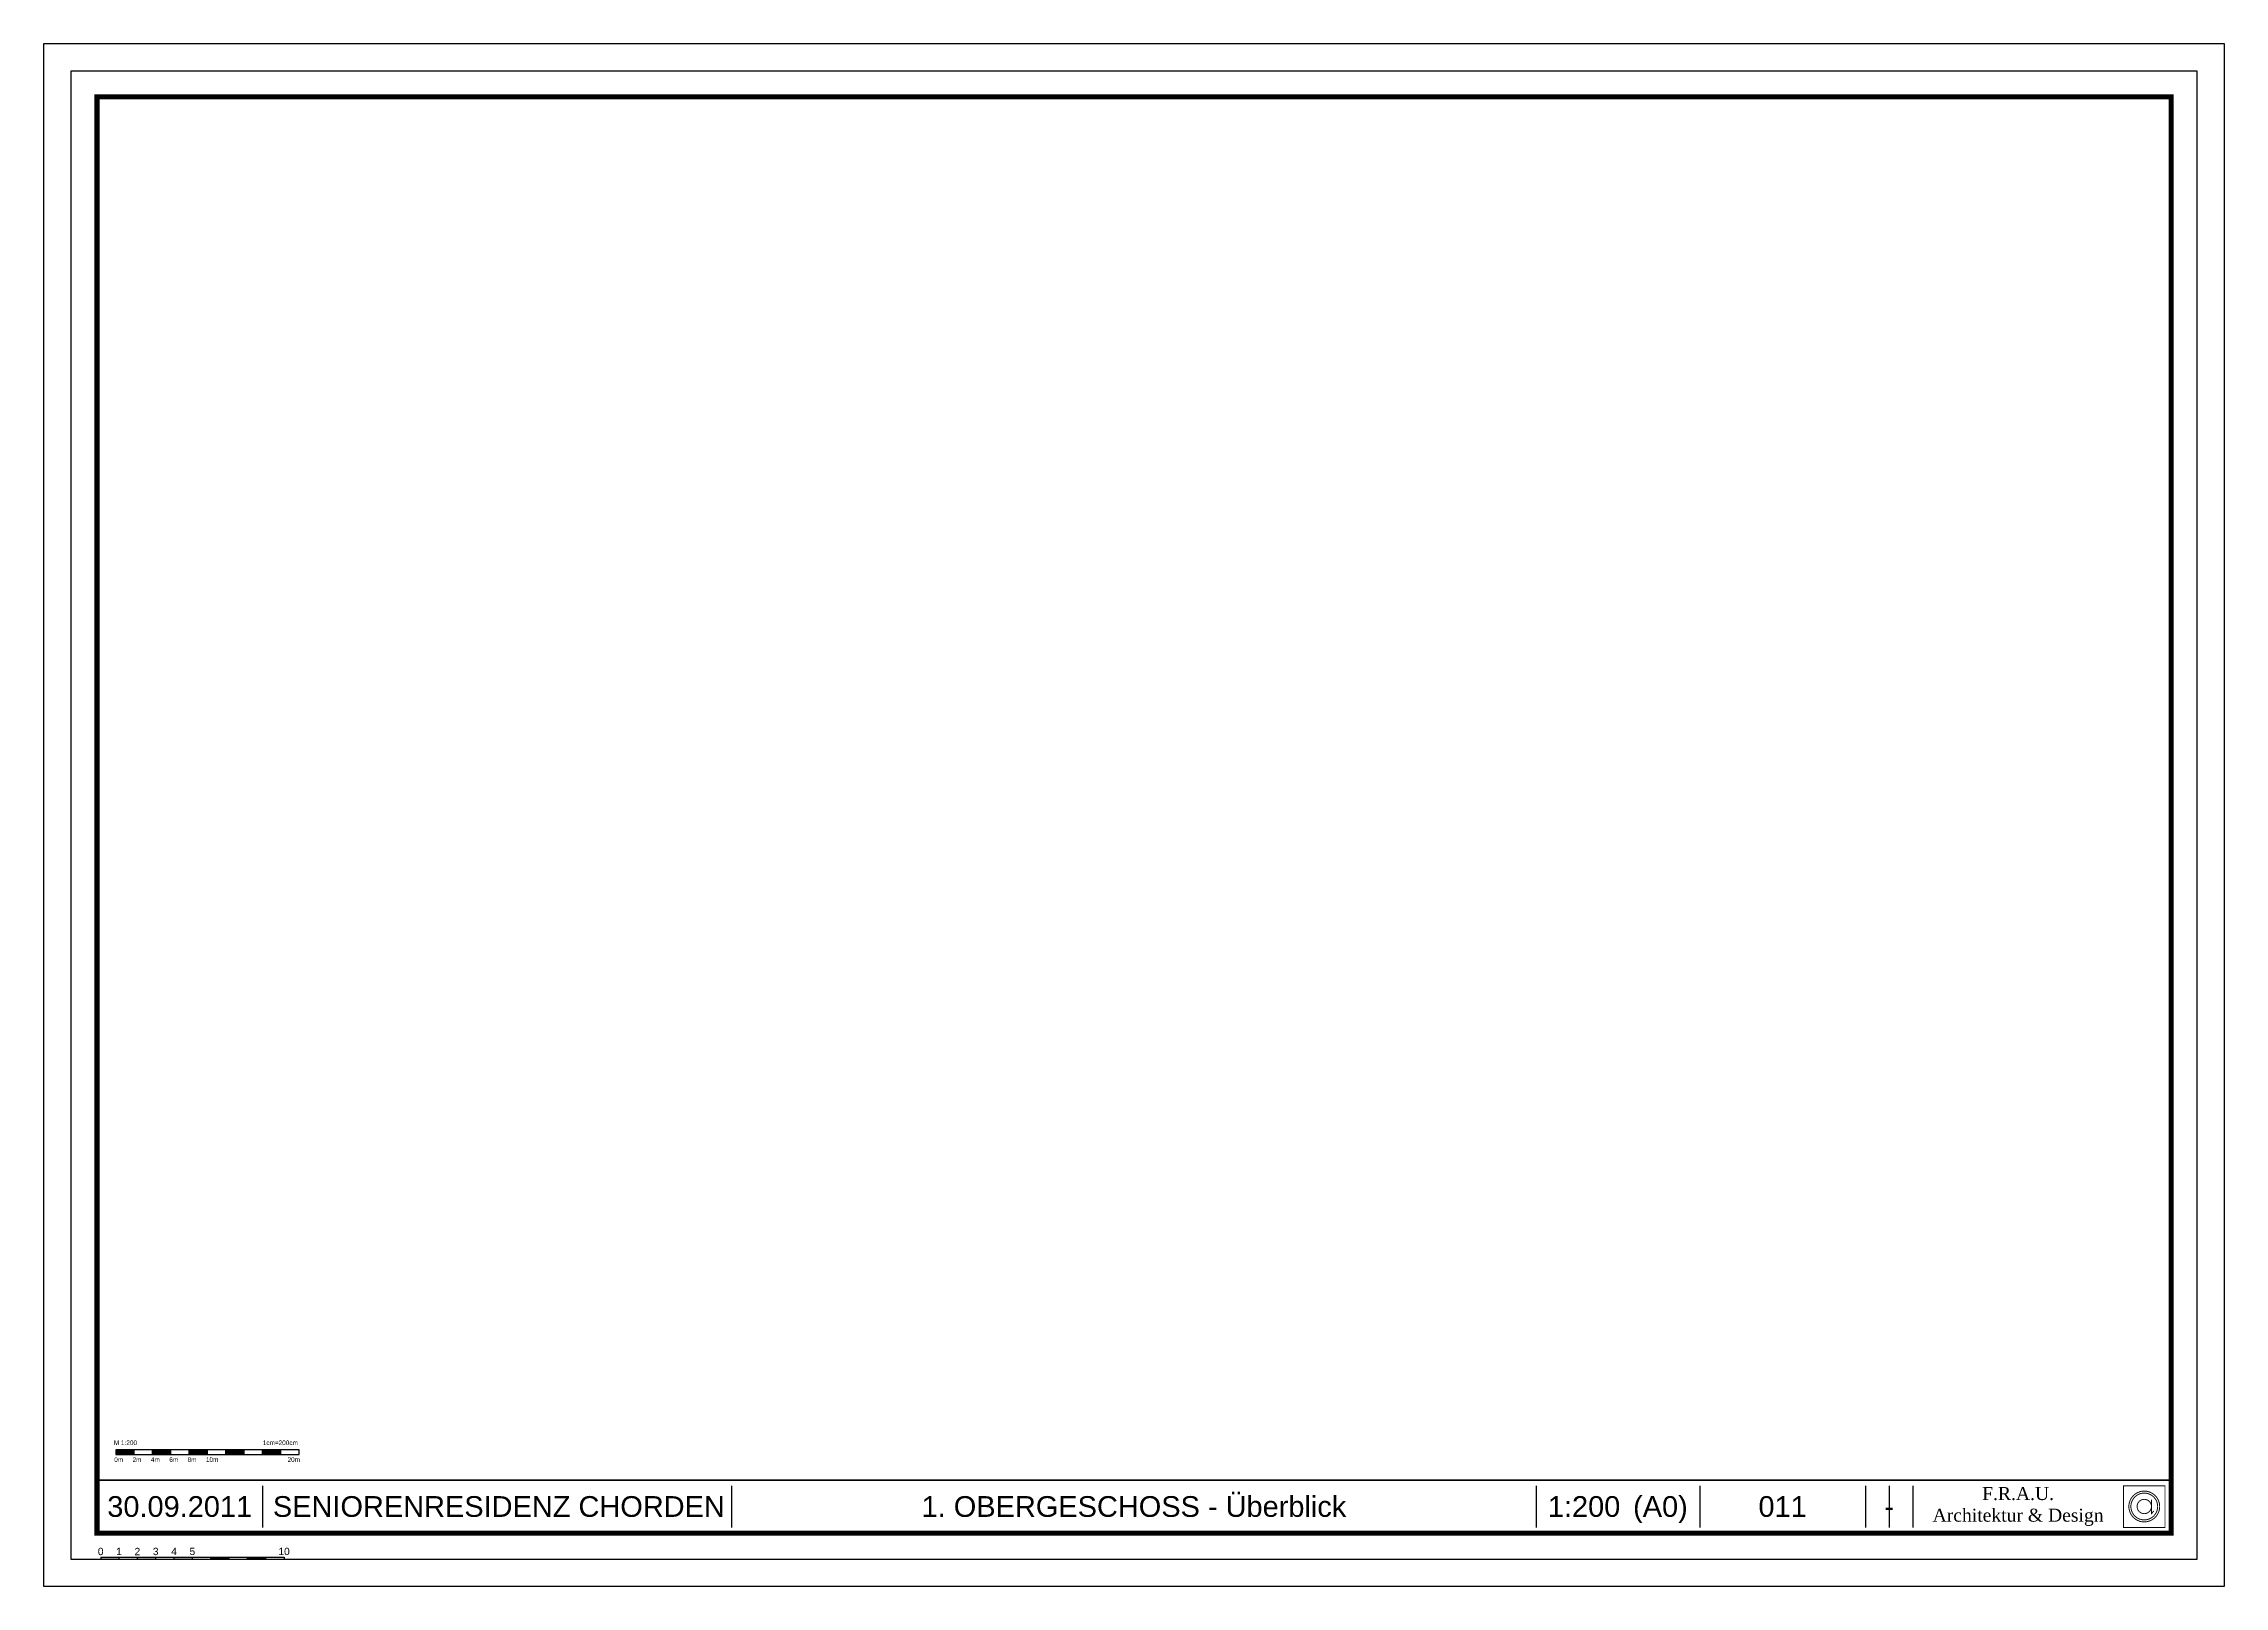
# Paper-space layout 'A0-Entwurf' of a CAD drawing. Extents: x 732 to 1921, y 13 to 854.
import ezdxf
from ezdxf.enums import TextEntityAlignment as Align

# ---------------------------------------------------------------- set-up
doc = ezdxf.new("R2010")
doc.units = 0
doc.layers.get('Defpoints').update_dxf_attribs({"color": 8})
doc.layers.add('ABA_Rahmen unsi', color=1, linetype='Continuous', plot=False)
doc.layers.add('ABA_Rahmen_1', color=7, linetype='Continuous')
doc.layers.add('ABA_Rahmen_2', color=5, linetype='Continuous')
doc.styles.add('ARIAL', font='arial.ttf')

# ---------------------------------------------------------------- blocks, each defined once
blk = doc.blocks.new('PlanrahmenA0')
at = {"layer": 'ABA_Rahmen_1'}
h = blk.add_hatch(color=256, dxfattribs=at)
h.paths.add_polyline_path([(-1162.8, 1), (-1172.8, 1), (-1172.8, 0), (-1162.8, 0)])
h.paths.add_polyline_path([(-1142.8, 1), (-1152.8, 1), (-1152.8, 0), (-1142.8, 0)])
h.paths.add_polyline_path([(-1122.8, 1), (-1132.8, 1), (-1132.8, 0), (-1122.8, 0)])
for points in [[(-1102.8, 1), (-1112.8, 1), (-1112.8, 0), (-1102.8, 0)], [(-1082.8, 1), (-1092.8, 1), (-1092.8, 0), (-1082.8, 0)]]:
    blk.add_hatch(color=256, dxfattribs=at).paths.add_polyline_path(points)
for p, q in [((-1172.8, 1), (-1172.8, 0)), ((-1172.8, 1), (-1072.8, 1)), ((-1172.8, 0), (-1072.8, 0)), ((-1162.8, 0), (-1162.8, 1)), ((-1152.8, 0), (-1152.8, 1)), ((-1142.8, 0), (-1142.8, 1)), ((-1132.8, 0), (-1132.8, 1)), ((-1122.8, 0), (-1122.8, 1)), ((-1112.8, 0), (-1112.8, 1)), ((-1102.8, 0), (-1102.8, 1)), ((-1092.8, 0), (-1092.8, 1)), ((-1082.8, 0), (-1082.8, 1)), ((-1072.8, 1), (-1072.8, 0))]:
    blk.add_line(p, q, dxfattribs=at)
for points in [[(-1189, 0), (-29.6, 0), (-29.6, 811.1), (-1189, 811.1), (-1189, 0), (-1189, 0)], [(-1172.8, 0), (-1169.3, 0)]]:
    blk.add_lwpolyline(points, dxfattribs=at)
at = {"layer": 'ABA_Rahmen_2', "const_width": 2.83}
blk.add_lwpolyline([(-1174.8, 797), (-1174.8, 14.2), (-43.8, 14.2), (-43.8, 797)], close=True, dxfattribs=at)
at = {"layer": 'ABA_Rahmen_1', "style": 'ARIAL'}
for s, p in [('0', (-1172.8, 4.2)), ('1', (-1162.8, 4.2)), ('2', (-1152.8, 4.2)), ('3', (-1142.8, 4.2)), ('4', (-1132.8, 4.2)), ('5', (-1122.8, 4.2)), ('10', (-1072.8, 4.2))]:
    blk.add_text(s, height=4, dxfattribs=at).set_placement(p, align=Align.MIDDLE)
blk = doc.blocks.new('PlankopfA0Entwurf')
for p, q in [((90.4, 25.8), (90.4, 3.1)), ((346.1, 25.8), (346.1, 3.1)), ((784.9, 25.8), (784.9, 3.1)), ((874, 25.8), (874, 3.1)), ((964.4, 25.8), (964.4, 3.1)), ((990.2, 25.8), (990.2, 3.1)), ((990.2, 25.8), (990.2, 3.1))]:
    blk.add_line(p, q)
at = {"color": 0}
blk.add_lwpolyline([(0, 28.9), (1131.1, 28.9), (1131.1, 0), (0, 0)], close=True, dxfattribs=at)
at = {"color": 14, "const_width": 0.51}
blk.add_lwpolyline([(1105.1, 25.8), (1127.7, 25.8), (1127.7, 3.1), (1105.1, 3.1)], close=True, dxfattribs=at)
for points in [[(1124.8, 14.5, 1.000642), (1108, 14.5, -0.131652)], [(1124.8, 14.5, -1.000642), (1108, 14.5, 0.131652)], [(1123.7, 14.5, 1.000642), (1109.1, 14.5, -0.131652)], [(1123.7, 14.5, -1.000642), (1109.1, 14.5, 0.131652)], [(1120.3, 14.5, 1.000642), (1112.5, 14.5, -0.131652)], [(1120.3, 14.5, -1.000642), (1112.5, 14.5, 0.131652)]]:
    blk.add_lwpolyline(points, format="xyb", dxfattribs=at)
blk.add_lwpolyline([(1120.3, 18.3), (1120.3, 10.6), (1121.6, 12)], dxfattribs=at)
blk.add_lwpolyline([(0, 0), (1131.1, 0)])
at = {"layer": 'Defpoints'}
blk.add_line((977.3, 25.8), (977.3, 3.1), dxfattribs=at)
at = {"insert": (1047.6, 14.5), "char_height": 7.078, "width": 259.51, "attachment_point": 5, "style": 'ARIAL'}
blk.add_mtext('\\pt133.77,267.55,313.55;{\\fTimes New Roman|b0|i0|c0|p18;\\C0;F.R.A.U. \\PArchitektur & Design\\P}', dxfattribs=at)
at = {"style": 'ARIAL'}
for tag, p in [('DATUM', (45.2, 14.5)), ('INHALT', (565.5, 14.5)), ('000', (919.2, 14.5)), ('A', (977.3, 14.5))]:
    blk.add_attdef(tag, text='', height=11.3, dxfattribs=at).set_placement(p, align=Align.MIDDLE_CENTER)
for tag, p in [('PROJEKT_NAME', (96, 14.5)), ('1:100', (791.2, 14.5))]:
    blk.add_attdef(tag, text='', height=11.3, dxfattribs=at).set_placement(p, align=Align.MIDDLE_LEFT)
blk.add_attdef('A0', text='', height=11.3, dxfattribs=at).set_placement((867.5, 14.5), align=Align.MIDDLE_RIGHT)
blk = doc.blocks.new('MASSTAB200')
for points in [[(0, 2.5), (0, 0), (10, 0), (10, 2.5)], [(30, 0), (30, 2.5), (20, 2.5), (20, 0)], [(40, 0), (50, 0), (50, 2.5), (40, 2.5)], [(60, 2.5), (60, 0), (70, 0), (70, 2.5)], [(90, 0), (90, 2.5), (80, 2.5), (80, 0)]]:
    blk.add_hatch(color=0).paths.add_polyline_path(points)
at = {"color": 0}
for p, q in [((10, 0), (10, 2.5)), ((20, 0), (20, 2.5)), ((30, 0), (30, 2.5)), ((40, 0), (40, 2.5)), ((50, 0), (50, 2.5)), ((60, 0), (60, 2.5)), ((70, 0), (70, 2.5)), ((80, 0), (80, 2.5)), ((90, 0), (90, 2.5))]:
    blk.add_line(p, q, dxfattribs=at)
blk.add_lwpolyline([(0, 0), (100, 0), (100, 2.5), (0, 2.5)], close=True, dxfattribs=at)
at = {"color": 0, "style": 'ARIAL'}
for s, p in [('M 1:200', (-1, 5.2)), ('1cm=200cm', (80.2, 5.2)), ('0m', (-0.8, -4)), ('2m', (9.2, -4)), ('4m', (19.2, -4)), ('6m', (29.2, -4)), ('8m', (39.2, -4)), ('10m', (49.2, -4)), ('20m', (93.7, -4))]:
    blk.add_text(s, height=2.5, dxfattribs=at).set_placement(p)

psp = doc.layouts.new('A0-Entwurf')

# ---------------------------------------------------------------- linework, layer by layer
at = {"layer": 'ABA_Rahmen_2'}
psp.add_lwpolyline([(731.9, 13.5), (1921, 13.5), (1921, 854.3), (731.9, 854.3)], close=True, dxfattribs=at)

# ---------------------------------------------------------------- block references
at = {"lineweight": -2}
psp.add_blockref('PlanrahmenA0', (1935.8, 28.3), dxfattribs=at)
psp.add_blockref('MASSTAB200', (771.2, 85.3))
psp.add_blockref('PlankopfA0Entwurf', (760.9, 42.5)).add_auto_attribs({'A': '-', '000': '011', 'A0': '(A0)', '1:100': '1:200', 'INHALT': '1. OBERGESCHOSS - Überblick', 'DATUM': '30.09.2011', 'PROJEKT_NAME': 'SENIORENRESIDENZ CHORDEN'})

# ---------------------------------------------------------------- viewports
at = {"layer": 'ABA_Rahmen unsi', "color": 1}
psp.add_viewport(center=(1326.4, 448.4), size=(1131.1, 753.889), view_center_point=(-323.683, -587.234), view_height=15077.77544, dxfattribs=at)

doc.saveas('drawing.dxf')
